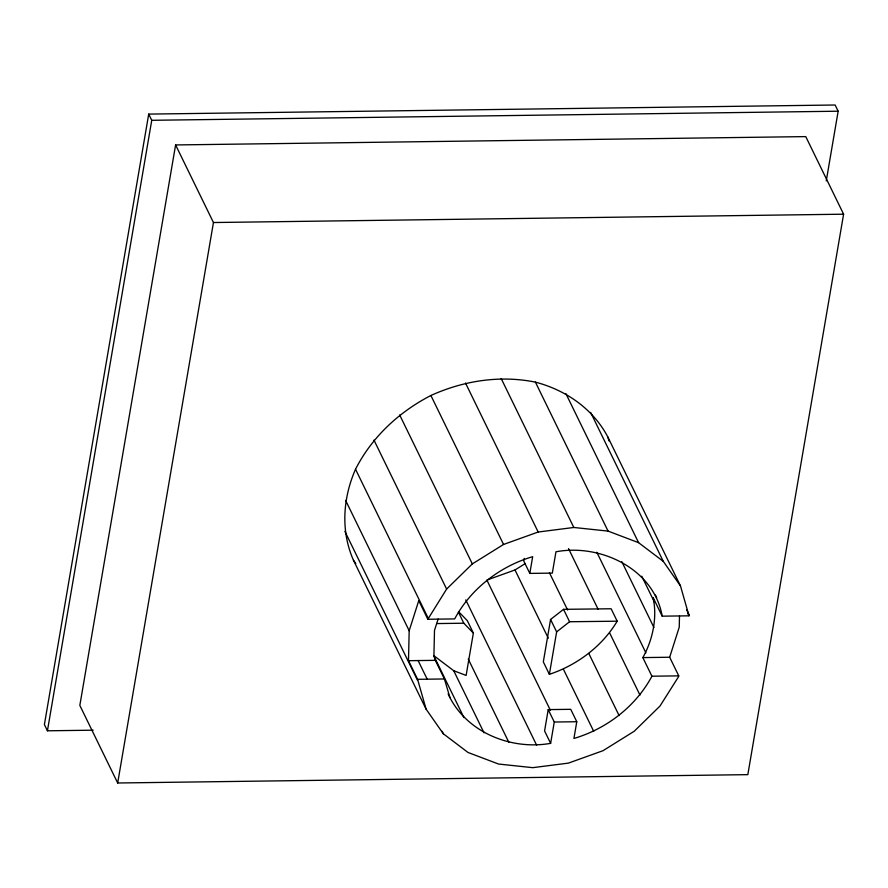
<?xml version="1.0" encoding="UTF-8"?>
<svg xmlns="http://www.w3.org/2000/svg" width="888" height="888" viewBox="0 0 888 888"><rect width="100%" height="100%" fill="white"/><g stroke="black" fill="none" stroke-linecap="round" stroke-linejoin="round"><path stroke-width="1.33" d="M679.498 616.261L679.242 627.161L669.674 657.242L678.754 675.868L678.421 676.922L659.973 706.071L634.265 731.224L603.041 750.682L568.42 763.114L532.778 767.665L498.523 764.035L468.009 752.469L443.301 733.754L426.096 709.168L353.435 560.195C340.559 530.991 342.868 498.079 355.522 469.241C371.917 437.04 398.978 411.976 430.891 395.482C463.603 380.686 500.022 374.991 535.409 382.129C565.845 390.121 593.018 408.78 607.836 436.996L680.497 585.969L689.01 615.817L662.182 616.172L653.102 597.546C657.442 617.66 652.813 639.771 642.834 657.597L651.925 676.212C635.764 706.404 606.626 728.837 573.926 738.45L576.778 721.722L570.729 709.312L548.218 709.612L544.577 730.946L550.627 743.356C510.678 750.438 465.401 732.034 448.129 693.894M426.096 709.168L417.582 679.32L408.491 660.694L409.179 630.735L418.759 600.643L427.838 619.269L454.678 618.914C470.84 588.722 499.966 566.289 532.667 556.676L529.814 573.404L552.314 573.115L555.966 551.781C600.355 543.423 653.968 568.775 662.182 616.172M826.262 180.875L838.161 111.211L835.142 105.006L148.718 114.097L44.4 724.586L47.43 730.791L93.185 730.191M47.43 730.791L151.748 120.302L148.718 114.097M175.602 144.944L79.831 705.405L117.682 782.994L747.829 774.647L843.6 214.197L805.76 136.608L175.602 144.944L213.453 222.533L117.682 782.994M458.719 611.788L467.31 620.657L473.36 633.077L466.122 675.424L453.724 670.729L433.655 655.522L463.925 717.593M524.197 558.419L523.754 560.994L529.814 573.404M550.571 619.469L543.323 661.904L549.372 674.325C576.989 665.19 602.231 646.286 617.193 621.189L611.133 608.768L563.536 609.335L550.571 619.469L556.632 631.89L549.372 674.325M550.627 743.356L554.279 722.022L548.218 709.612M427.838 619.269L446.62 589.066L472.327 563.913L503.552 544.455L538.172 532.023L573.815 527.472L608.069 531.102L638.583 542.668L663.292 561.383L680.497 585.969M438.128 619.014L434.498 630.391L433.921 655.599L435.331 660.339L444.411 678.965L449.95 697.613M556.632 631.89L569.585 621.744L617.193 621.189M550.449 710.411L486.868 580.064L514.996 569.963L525.385 563.491M151.748 120.302L838.161 111.211M213.453 222.533L843.6 214.197M436.607 623.576L463.814 623.221L473.36 633.077M408.491 660.694L435.331 660.339M642.834 657.597L669.674 657.242M417.582 679.32L444.411 678.965M651.925 676.212L678.754 675.868M554.279 722.022L576.778 721.722M353.435 560.195L355.788 563.547M590.631 412.409L663.292 561.383M686.613 609.79L689.044 614.751M687.8 613.331L689.01 615.817M565.934 393.695L638.583 542.668M655.433 595.038L656.654 597.524M641.791 576.212L654.5 602.286M535.409 382.129L608.069 531.102M621.833 561.693L653.923 627.494M596.825 552.247L645.876 652.802M501.165 378.499L573.815 527.472M568.531 548.606L598.201 609.434M609.701 633.022L639.971 695.093M465.512 383.05L538.172 532.023M549.45 572.771L567.621 610.012M588.811 653.468L619.08 715.539M563.536 609.335L569.585 621.744M430.891 395.482L503.552 544.455M514.996 569.963L548.307 638.239M563.436 669.275L593.717 731.346M399.667 414.94L472.327 563.913M465.778 599.9L536.618 745.143M458.363 612.043L463.814 623.221M373.959 440.093L446.62 589.066M468.231 659.018L508.791 742.202M355.522 469.241L428.183 618.203M453.724 670.729L484.004 732.8M345.61 500.377L409.179 630.735M418.115 660.572L427.195 679.187M344.899 531.401L417.56 680.375M442.091 731.268L443.301 733.754M607.836 436.996L609.002 440.925"/></g></svg>
